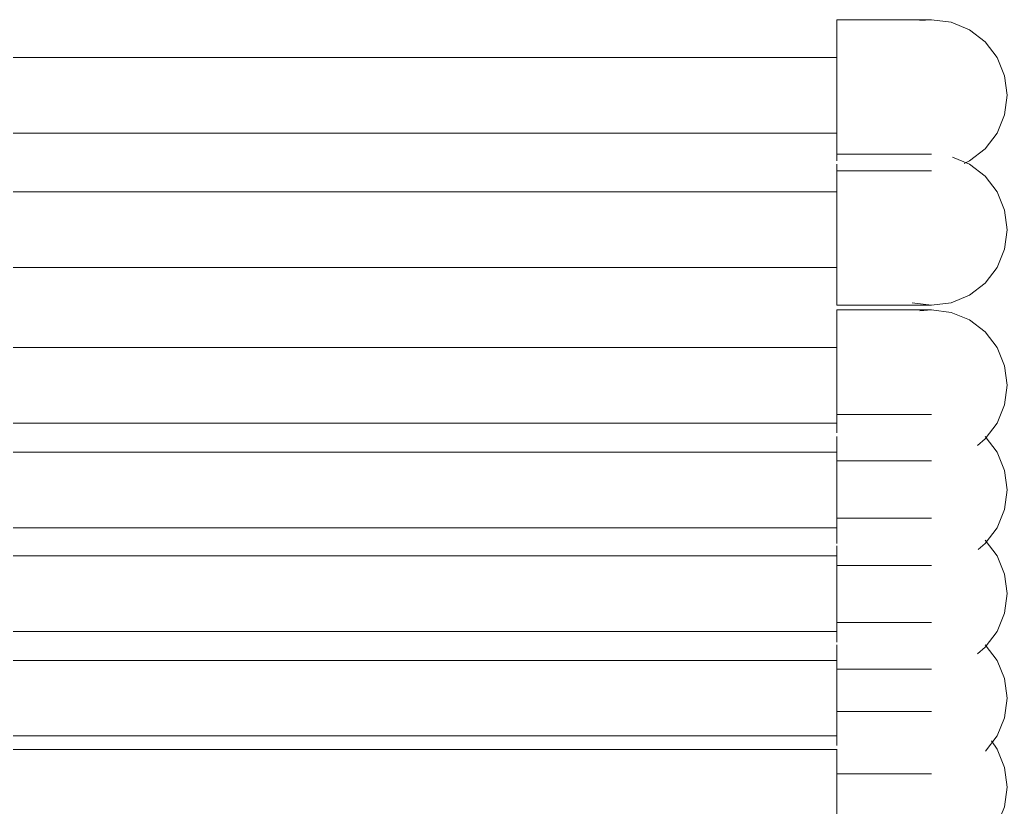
# Model space of a CAD drawing. Header units: millimetres. Extents: x 61345 to 69644, y 9491 to 29385.
# Drawn here: x 65951.27 to 65967.86, y 26810.53 to 26823.77 of the extents above; entities that cross this region are included whole.
import ezdxf

# ---------------------------------------------------------------- set-up
doc = ezdxf.new("R2010")
doc.units = ezdxf.units.MM
doc.layers.add('P-PIPE', color=30, linetype='Continuous', lineweight=18)

# ---------------------------------------------------------------- blocks, each defined once
blk = doc.blocks.new('Coude - Générique - Standard-V20-CVC TERASSE')
at = {"layer": 'P-PIPE'}
for points in [[(-14774.4, 14308.26, 0), (-14774.43, 14308.26, 0), (-14774.5, 14308.26, 0), (-14774.59, 14308.26, 0), (-14774.7, 14308.26, 0), (-14774.84, 14308.26, 0), (-14775, 14308.26, 0), (-14775.19, 14308.26, 0), (-14775.4, 14308.26, 0), (-14775.64, 14308.26, 0), (-14775.9, 14308.26, 0), (-14776.18, 14308.26, 0), (-14776.49, 14308.26, 0), (-14776.81, 14308.26, 0), (-14777.16, 14308.26, 0), (-14777.53, 14308.26, 0), (-14777.92, 14308.26, 0), (-14778.33, 14308.26, 0), (-14778.76, 14308.26, 0), (-14779.21, 14308.26, 0), (-14779.67, 14308.26, 0), (-14780.16, 14308.26, 0), (-14780.65, 14308.26, 0), (-14781.17, 14308.26, 0), (-14781.7, 14308.26, 0), (-14782.24, 14308.26, 0), (-14782.79, 14308.26, 0), (-14783.36, 14308.26, 0), (-14783.94, 14308.26, 0), (-14784.53, 14308.26, 0), (-14785.13, 14308.26, 0), (-14785.73, 14308.26, 0), (-14786.34, 14308.26, 0), (-14786.96, 14308.26, 0), (-14787.59, 14308.26, 0), (-14788.22, 14308.26, 0), (-14788.85, 14308.26, 0), (-14789.49, 14308.26, 0), (-14790.12, 14308.26, 0), (-14790.29, 14308.26, 0)], [(-14764.33, 14303.32, 0), (-14763.38, 14301.91, 0), (-14762.11, 14298.84, 0), (-14761.67, 14295.55, 0)], [(-14790.29, 14295.55, 0), (-14790.29, 14298.84, 0), (-14790.29, 14301.91, 0)], [(-14790.29, 14286.56, 0), (-14790.29, 14289.2, 0), (-14790.29, 14292.26, 0), (-14790.29, 14295.55, 0)], [(-14761.67, 14295.55, 0), (-14762.11, 14292.26, 0), (-14763.38, 14289.2, 0), (-14765.4, 14286.56, 0), (-14767.24, 14285.04, 0)], [(-14790.29, 14282.84, 0), (-14789.66, 14282.84, 0), (-14789.02, 14282.84, 0), (-14788.39, 14282.84, 0), (-14787.76, 14282.84, 0), (-14787.13, 14282.84, 0), (-14786.51, 14282.84, 0), (-14785.9, 14282.84, 0), (-14785.29, 14282.84, 0), (-14784.69, 14282.84, 0), (-14784.1, 14282.84, 0), (-14783.52, 14282.84, 0), (-14782.95, 14282.84, 0), (-14782.39, 14282.84, 0), (-14781.84, 14282.84, 0), (-14781.31, 14282.84, 0), (-14780.79, 14282.84, 0), (-14780.29, 14282.84, 0), (-14779.8, 14282.84, 0), (-14779.33, 14282.84, 0), (-14778.88, 14282.84, 0), (-14778.45, 14282.84, 0), (-14778.03, 14282.84, 0), (-14777.63, 14282.84, 0), (-14777.26, 14282.84, 0), (-14776.91, 14282.84, 0), (-14776.57, 14282.84, 0), (-14776.26, 14282.84, 0), (-14775.97, 14282.84, 0), (-14775.71, 14282.84, 0), (-14775.46, 14282.84, 0), (-14775.25, 14282.84, 0), (-14775.05, 14282.84, 0), (-14774.88, 14282.84, 0), (-14774.74, 14282.84, 0), (-14774.62, 14282.84, 0), (-14774.52, 14282.84, 0), (-14774.45, 14282.84, 0), (-14774.4, 14282.84, 0), (-14774.38, 14282.84, 0)]]:
    blk.add_polyline3d(points, dxfattribs=at)
blk = doc.blocks.new('Coude - Générique - Standard-V21-CVC TERASSE')
at = {"layer": 'P-PIPE'}
for points in [[(-14774.4, 14323.21, 0), (-14774.43, 14323.21, 0), (-14774.5, 14323.21, 0), (-14774.59, 14323.21, 0), (-14774.7, 14323.21, 0), (-14774.84, 14323.21, 0), (-14775, 14323.21, 0), (-14775.19, 14323.21, 0), (-14775.4, 14323.21, 0), (-14775.64, 14323.21, 0), (-14775.9, 14323.21, 0), (-14776.18, 14323.21, 0), (-14776.49, 14323.21, 0), (-14776.81, 14323.21, 0), (-14777.16, 14323.21, 0), (-14777.53, 14323.21, 0), (-14777.92, 14323.21, 0), (-14778.33, 14323.21, 0), (-14778.76, 14323.21, 0), (-14779.21, 14323.21, 0), (-14779.67, 14323.21, 0), (-14780.16, 14323.21, 0), (-14780.65, 14323.21, 0), (-14781.17, 14323.21, 0), (-14781.7, 14323.21, 0), (-14782.24, 14323.21, 0), (-14782.79, 14323.21, 0), (-14783.36, 14323.21, 0), (-14783.94, 14323.21, 0), (-14784.53, 14323.21, 0), (-14785.13, 14323.21, 0), (-14785.73, 14323.21, 0), (-14786.34, 14323.21, 0), (-14786.96, 14323.21, 0), (-14787.59, 14323.21, 0), (-14788.22, 14323.21, 0), (-14788.85, 14323.21, 0), (-14789.49, 14323.21, 0), (-14790.12, 14323.21, 0), (-14790.29, 14323.21, 0)], [(-14790.29, 14310.5, 0), (-14790.29, 14313.79, 0), (-14790.29, 14316.85, 0), (-14790.29, 14319.49, 0)], [(-14765.4, 14319.49, 0), (-14763.38, 14316.85, 0), (-14762.11, 14313.79, 0), (-14761.67, 14310.5, 0)], [(-14790.29, 14302.52, 0), (-14790.29, 14304.15, 0), (-14790.29, 14307.21, 0), (-14790.29, 14310.5, 0)], [(-14761.67, 14310.5, 0), (-14762.11, 14307.21, 0), (-14763.38, 14304.15, 0), (-14765.32, 14301.59, 0)], [(-14790.29, 14297.79, 0), (-14789.66, 14297.79, 0), (-14789.02, 14297.79, 0), (-14788.39, 14297.79, 0), (-14787.76, 14297.79, 0), (-14787.13, 14297.79, 0), (-14786.51, 14297.79, 0), (-14785.9, 14297.79, 0), (-14785.29, 14297.79, 0), (-14784.69, 14297.79, 0), (-14784.1, 14297.79, 0), (-14783.52, 14297.79, 0), (-14782.95, 14297.79, 0), (-14782.39, 14297.79, 0), (-14781.84, 14297.79, 0), (-14781.31, 14297.79, 0), (-14780.79, 14297.79, 0), (-14780.29, 14297.79, 0), (-14779.8, 14297.79, 0), (-14779.33, 14297.79, 0), (-14778.88, 14297.79, 0), (-14778.45, 14297.79, 0), (-14778.03, 14297.79, 0), (-14777.63, 14297.79, 0), (-14777.26, 14297.79, 0), (-14776.91, 14297.79, 0), (-14776.57, 14297.79, 0), (-14776.26, 14297.79, 0), (-14775.97, 14297.79, 0), (-14775.71, 14297.79, 0), (-14775.46, 14297.79, 0), (-14775.25, 14297.79, 0), (-14775.05, 14297.79, 0), (-14774.88, 14297.79, 0), (-14774.74, 14297.79, 0), (-14774.62, 14297.79, 0), (-14774.52, 14297.79, 0), (-14774.45, 14297.79, 0), (-14774.4, 14297.79, 0), (-14774.38, 14297.79, 0)]]:
    blk.add_polyline3d(points, dxfattribs=at)
blk = doc.blocks.new('Coude - Générique - Standard-V22-CVC TERASSE')
at = {"layer": 'P-PIPE'}
for points in [[(-14774.4, 14340.78, 0), (-14774.43, 14340.78, 0), (-14774.5, 14340.78, 0), (-14774.59, 14340.78, 0), (-14774.7, 14340.78, 0), (-14774.84, 14340.78, 0), (-14775, 14340.78, 0), (-14775.19, 14340.78, 0), (-14775.4, 14340.78, 0), (-14775.64, 14340.78, 0), (-14775.9, 14340.78, 0), (-14776.18, 14340.78, 0), (-14776.49, 14340.78, 0), (-14776.81, 14340.78, 0), (-14777.16, 14340.78, 0), (-14777.53, 14340.78, 0), (-14777.92, 14340.78, 0), (-14778.33, 14340.78, 0), (-14778.76, 14340.78, 0), (-14779.21, 14340.78, 0), (-14779.67, 14340.78, 0), (-14780.16, 14340.78, 0), (-14780.65, 14340.78, 0), (-14781.17, 14340.78, 0), (-14781.7, 14340.78, 0), (-14782.24, 14340.78, 0), (-14782.79, 14340.78, 0), (-14783.36, 14340.78, 0), (-14783.94, 14340.78, 0), (-14784.53, 14340.78, 0), (-14785.13, 14340.78, 0), (-14785.73, 14340.78, 0), (-14786.34, 14340.78, 0), (-14786.96, 14340.78, 0), (-14787.59, 14340.78, 0), (-14788.22, 14340.78, 0), (-14788.85, 14340.78, 0), (-14789.49, 14340.78, 0), (-14790.12, 14340.78, 0), (-14790.29, 14340.78, 0)], [(-14790.29, 14328.07, 0), (-14790.29, 14331.36, 0), (-14790.29, 14334.42, 0), (-14790.29, 14336.13, 0)], [(-14765.4, 14337.05, 0), (-14763.38, 14334.42, 0), (-14762.11, 14331.36, 0), (-14761.67, 14328.07, 0)], [(-14790.29, 14319.94, 0), (-14790.29, 14321.71, 0), (-14790.29, 14324.78, 0), (-14790.29, 14328.07, 0)], [(-14761.67, 14328.07, 0), (-14762.11, 14324.78, 0), (-14763.38, 14321.71, 0), (-14765.4, 14319.08, 0), (-14766.66, 14317.98, 0)], [(-14790.29, 14315.36, 0), (-14789.66, 14315.36, 0), (-14789.02, 14315.36, 0), (-14788.39, 14315.36, 0), (-14787.76, 14315.36, 0), (-14787.13, 14315.36, 0), (-14786.51, 14315.36, 0), (-14785.9, 14315.36, 0), (-14785.29, 14315.36, 0), (-14784.69, 14315.36, 0), (-14784.1, 14315.36, 0), (-14783.52, 14315.36, 0), (-14782.95, 14315.36, 0), (-14782.39, 14315.36, 0), (-14781.84, 14315.36, 0), (-14781.31, 14315.36, 0), (-14780.79, 14315.36, 0), (-14780.29, 14315.36, 0), (-14779.8, 14315.36, 0), (-14779.33, 14315.36, 0), (-14778.88, 14315.36, 0), (-14778.45, 14315.36, 0), (-14778.03, 14315.36, 0), (-14777.63, 14315.36, 0), (-14777.26, 14315.36, 0), (-14776.91, 14315.36, 0), (-14776.57, 14315.36, 0), (-14776.26, 14315.36, 0), (-14775.97, 14315.36, 0), (-14775.71, 14315.36, 0), (-14775.46, 14315.36, 0), (-14775.25, 14315.36, 0), (-14775.05, 14315.36, 0), (-14774.88, 14315.36, 0), (-14774.74, 14315.36, 0), (-14774.62, 14315.36, 0), (-14774.52, 14315.36, 0), (-14774.45, 14315.36, 0), (-14774.4, 14315.36, 0), (-14774.38, 14315.36, 0)]]:
    blk.add_polyline3d(points, dxfattribs=at)
blk = doc.blocks.new('Coude - Générique - Standard-V23-CVC TERASSE')
at = {"layer": 'P-PIPE'}
for points in [[(-14774.4, 14358.21, 0), (-14774.43, 14358.21, 0), (-14774.5, 14358.21, 0), (-14774.59, 14358.21, 0), (-14774.7, 14358.21, 0), (-14774.84, 14358.21, 0), (-14775, 14358.21, 0), (-14775.19, 14358.21, 0), (-14775.4, 14358.21, 0), (-14775.64, 14358.21, 0), (-14775.9, 14358.21, 0), (-14776.18, 14358.21, 0), (-14776.49, 14358.21, 0), (-14776.81, 14358.21, 0), (-14777.16, 14358.21, 0), (-14777.53, 14358.21, 0), (-14777.92, 14358.21, 0), (-14778.33, 14358.21, 0), (-14778.76, 14358.21, 0), (-14779.21, 14358.21, 0), (-14779.67, 14358.21, 0), (-14780.16, 14358.21, 0), (-14780.65, 14358.21, 0), (-14781.17, 14358.21, 0), (-14781.7, 14358.21, 0), (-14782.24, 14358.21, 0), (-14782.79, 14358.21, 0), (-14783.36, 14358.21, 0), (-14783.94, 14358.21, 0), (-14784.53, 14358.21, 0), (-14785.13, 14358.21, 0), (-14785.73, 14358.21, 0), (-14786.34, 14358.21, 0), (-14786.96, 14358.21, 0), (-14787.59, 14358.21, 0), (-14788.22, 14358.21, 0), (-14788.85, 14358.21, 0), (-14789.49, 14358.21, 0), (-14790.12, 14358.21, 0), (-14790.29, 14358.21, 0)], [(-14790.29, 14345.5, 0), (-14790.29, 14348.79, 0), (-14790.29, 14351.85, 0), (-14790.29, 14354.49, 0)], [(-14765.4, 14354.49, 0), (-14763.38, 14351.85, 0), (-14762.11, 14348.79, 0), (-14761.67, 14345.5, 0)], [(-14790.29, 14336.51, 0), (-14790.29, 14339.15, 0), (-14790.29, 14342.21, 0), (-14790.29, 14345.5, 0)], [(-14761.67, 14345.5, 0), (-14762.11, 14342.21, 0), (-14763.38, 14339.15, 0), (-14765.4, 14336.51, 0), (-14766.58, 14335.47, 0)], [(-14790.29, 14332.79, 0), (-14789.66, 14332.79, 0), (-14789.02, 14332.79, 0), (-14788.39, 14332.79, 0), (-14787.76, 14332.79, 0), (-14787.13, 14332.79, 0), (-14786.51, 14332.79, 0), (-14785.9, 14332.79, 0), (-14785.29, 14332.79, 0), (-14784.69, 14332.79, 0), (-14784.1, 14332.79, 0), (-14783.52, 14332.79, 0), (-14782.95, 14332.79, 0), (-14782.39, 14332.79, 0), (-14781.84, 14332.79, 0), (-14781.31, 14332.79, 0), (-14780.79, 14332.79, 0), (-14780.29, 14332.79, 0), (-14779.8, 14332.79, 0), (-14779.33, 14332.79, 0), (-14778.88, 14332.79, 0), (-14778.45, 14332.79, 0), (-14778.03, 14332.79, 0), (-14777.63, 14332.79, 0), (-14777.26, 14332.79, 0), (-14776.91, 14332.79, 0), (-14776.57, 14332.79, 0), (-14776.26, 14332.79, 0), (-14775.97, 14332.79, 0), (-14775.71, 14332.79, 0), (-14775.46, 14332.79, 0), (-14775.25, 14332.79, 0), (-14775.05, 14332.79, 0), (-14774.88, 14332.79, 0), (-14774.74, 14332.79, 0), (-14774.62, 14332.79, 0), (-14774.52, 14332.79, 0), (-14774.45, 14332.79, 0), (-14774.4, 14332.79, 0), (-14774.38, 14332.79, 0)]]:
    blk.add_polyline3d(points, dxfattribs=at)
blk = doc.blocks.new('Coude - Générique - Standard-V24-CVC TERASSE')
at = {"layer": 'P-PIPE'}
for points in [[(-14774.38, 14375.79, 0), (-14774.4, 14375.79, 0), (-14774.43, 14375.79, 0), (-14774.5, 14375.79, 0), (-14774.59, 14375.79, 0), (-14774.7, 14375.79, 0), (-14774.84, 14375.79, 0), (-14775, 14375.79, 0), (-14775.19, 14375.79, 0), (-14775.4, 14375.79, 0), (-14775.64, 14375.79, 0), (-14775.9, 14375.79, 0), (-14776.18, 14375.79, 0), (-14776.49, 14375.79, 0), (-14776.81, 14375.79, 0), (-14777.16, 14375.79, 0), (-14777.53, 14375.79, 0), (-14777.92, 14375.79, 0), (-14778.33, 14375.79, 0), (-14778.76, 14375.79, 0), (-14779.21, 14375.79, 0), (-14779.67, 14375.79, 0), (-14780.16, 14375.79, 0), (-14780.65, 14375.79, 0), (-14781.17, 14375.79, 0), (-14781.7, 14375.79, 0), (-14782.24, 14375.79, 0), (-14782.79, 14375.79, 0), (-14783.36, 14375.79, 0), (-14783.94, 14375.79, 0), (-14784.53, 14375.79, 0), (-14785.13, 14375.79, 0), (-14785.73, 14375.79, 0), (-14786.34, 14375.79, 0), (-14786.96, 14375.79, 0), (-14787.59, 14375.79, 0), (-14788.22, 14375.79, 0), (-14788.85, 14375.79, 0), (-14789.49, 14375.79, 0), (-14790.12, 14375.79, 0), (-14790.29, 14375.79, 0)], [(-14790.29, 14363.09, 0), (-14790.29, 14366.37, 0), (-14790.29, 14369.44, 0), (-14790.29, 14372.07, 0), (-14790.29, 14374.09, 0), (-14790.29, 14375.36, 0), (-14790.29, 14375.79, 0), (-14790.29, 14375.36, 0)], [(-14776.35, 14375.64, 0), (-14774.38, 14375.79, 0), (-14771.09, 14375.36, 0), (-14768.03, 14374.09, 0), (-14765.4, 14372.07, 0), (-14763.38, 14369.44, 0), (-14762.11, 14366.37, 0), (-14761.67, 14363.09, 0)], [(-14790.29, 14355.12, 0), (-14790.29, 14356.73, 0), (-14790.29, 14359.8, 0), (-14790.29, 14363.09, 0)], [(-14761.67, 14363.09, 0), (-14762.11, 14359.8, 0), (-14763.38, 14356.73, 0), (-14765.4, 14354.1, 0), (-14766.67, 14352.99, 0)], [(-14790.29, 14350.38, 0), (-14789.66, 14350.38, 0), (-14789.02, 14350.38, 0), (-14788.39, 14350.38, 0), (-14787.76, 14350.38, 0), (-14787.13, 14350.38, 0), (-14786.51, 14350.38, 0), (-14785.9, 14350.38, 0), (-14785.29, 14350.38, 0), (-14784.69, 14350.38, 0), (-14784.1, 14350.38, 0), (-14783.52, 14350.38, 0), (-14782.95, 14350.38, 0), (-14782.39, 14350.38, 0), (-14781.84, 14350.38, 0), (-14781.31, 14350.38, 0), (-14780.79, 14350.38, 0), (-14780.29, 14350.38, 0), (-14779.8, 14350.38, 0), (-14779.33, 14350.38, 0), (-14778.88, 14350.38, 0), (-14778.45, 14350.38, 0), (-14778.03, 14350.38, 0), (-14777.63, 14350.38, 0), (-14777.26, 14350.38, 0), (-14776.91, 14350.38, 0), (-14776.57, 14350.38, 0), (-14776.26, 14350.38, 0), (-14775.97, 14350.38, 0), (-14775.71, 14350.38, 0), (-14775.46, 14350.38, 0), (-14775.25, 14350.38, 0), (-14775.05, 14350.38, 0), (-14774.88, 14350.38, 0), (-14774.74, 14350.38, 0), (-14774.62, 14350.38, 0), (-14774.52, 14350.38, 0), (-14774.45, 14350.38, 0), (-14774.4, 14350.38, 0), (-14774.38, 14350.38, 0)]]:
    blk.add_polyline3d(points, dxfattribs=at)
blk = doc.blocks.new('Coude - Générique - Standard-V75-CVC TERASSE')
at = {"layer": 'P-PIPE'}
for points in [[(-14774.4, 14401.96, 0), (-14774.43, 14401.96, 0), (-14774.5, 14401.96, 0), (-14774.59, 14401.96, 0), (-14774.7, 14401.96, 0), (-14774.84, 14401.96, 0), (-14775, 14401.96, 0), (-14775.19, 14401.96, 0), (-14775.4, 14401.96, 0), (-14775.64, 14401.96, 0), (-14775.9, 14401.96, 0), (-14776.18, 14401.96, 0), (-14776.49, 14401.96, 0), (-14776.81, 14401.96, 0), (-14777.16, 14401.96, 0), (-14777.53, 14401.96, 0), (-14777.92, 14401.96, 0), (-14778.33, 14401.96, 0), (-14778.76, 14401.96, 0), (-14779.21, 14401.96, 0), (-14779.67, 14401.96, 0), (-14780.16, 14401.96, 0), (-14780.65, 14401.96, 0), (-14781.17, 14401.96, 0), (-14781.7, 14401.96, 0), (-14782.24, 14401.96, 0), (-14782.79, 14401.96, 0), (-14783.36, 14401.96, 0), (-14783.94, 14401.96, 0), (-14784.53, 14401.96, 0), (-14785.13, 14401.96, 0), (-14785.73, 14401.96, 0), (-14786.34, 14401.96, 0), (-14786.96, 14401.96, 0), (-14787.59, 14401.96, 0), (-14788.22, 14401.96, 0), (-14788.85, 14401.96, 0), (-14789.49, 14401.96, 0), (-14790.12, 14401.96, 0), (-14790.29, 14401.96, 0)], [(-14770.85, 14401.46, 0), (-14768.03, 14400.26, 0), (-14765.4, 14398.24, 0), (-14763.38, 14395.6, 0), (-14762.11, 14392.54, 0), (-14761.67, 14389.25, 0)], [(-14790.29, 14389.25, 0), (-14790.29, 14392.54, 0), (-14790.29, 14395.6, 0), (-14790.29, 14398.24, 0), (-14790.29, 14400.26, 0)], [(-14790.29, 14378.24, 0), (-14790.29, 14376.97, 0), (-14790.29, 14376.54, 0), (-14790.29, 14376.97, 0), (-14790.29, 14378.24, 0), (-14790.29, 14380.26, 0), (-14790.29, 14382.9, 0), (-14790.29, 14385.96, 0), (-14790.29, 14389.25, 0)], [(-14761.67, 14389.25, 0), (-14762.11, 14385.96, 0), (-14763.38, 14382.9, 0), (-14765.4, 14380.26, 0), (-14768.03, 14378.24, 0), (-14771.09, 14376.97, 0), (-14774.38, 14376.54, 0), (-14777.67, 14376.97, 0)], [(-14790.29, 14376.54, 0), (-14789.66, 14376.54, 0), (-14789.02, 14376.54, 0), (-14788.39, 14376.54, 0), (-14787.76, 14376.54, 0), (-14787.13, 14376.54, 0), (-14786.51, 14376.54, 0), (-14785.9, 14376.54, 0), (-14785.29, 14376.54, 0), (-14784.69, 14376.54, 0), (-14784.1, 14376.54, 0), (-14783.52, 14376.54, 0), (-14782.95, 14376.54, 0), (-14782.39, 14376.54, 0), (-14781.84, 14376.54, 0), (-14781.31, 14376.54, 0), (-14780.79, 14376.54, 0), (-14780.29, 14376.54, 0), (-14779.8, 14376.54, 0), (-14779.33, 14376.54, 0), (-14778.88, 14376.54, 0), (-14778.45, 14376.54, 0), (-14778.03, 14376.54, 0), (-14777.63, 14376.54, 0), (-14777.26, 14376.54, 0), (-14776.91, 14376.54, 0), (-14776.57, 14376.54, 0), (-14776.26, 14376.54, 0), (-14775.97, 14376.54, 0), (-14775.71, 14376.54, 0), (-14775.46, 14376.54, 0), (-14775.25, 14376.54, 0), (-14775.05, 14376.54, 0), (-14774.88, 14376.54, 0), (-14774.74, 14376.54, 0), (-14774.62, 14376.54, 0), (-14774.52, 14376.54, 0), (-14774.45, 14376.54, 0), (-14774.4, 14376.54, 0), (-14774.38, 14376.54, 0)]]:
    blk.add_polyline3d(points, dxfattribs=at)
blk = doc.blocks.new('Coude - Générique - Standard-V76-CVC TERASSE')
at = {"layer": 'P-PIPE'}
for points in [[(-14774.38, 14424.54, 0), (-14774.4, 14424.54, 0), (-14774.43, 14424.54, 0), (-14774.5, 14424.54, 0), (-14774.59, 14424.54, 0), (-14774.7, 14424.54, 0), (-14774.84, 14424.54, 0), (-14775, 14424.54, 0), (-14775.19, 14424.54, 0), (-14775.4, 14424.54, 0), (-14775.64, 14424.54, 0), (-14775.9, 14424.54, 0), (-14776.18, 14424.54, 0), (-14776.49, 14424.54, 0), (-14776.81, 14424.54, 0), (-14777.16, 14424.54, 0), (-14777.53, 14424.54, 0), (-14777.92, 14424.54, 0), (-14778.33, 14424.54, 0), (-14778.76, 14424.54, 0), (-14779.21, 14424.54, 0), (-14779.67, 14424.54, 0), (-14780.16, 14424.54, 0), (-14780.65, 14424.54, 0), (-14781.17, 14424.54, 0), (-14781.7, 14424.54, 0), (-14782.24, 14424.54, 0), (-14782.79, 14424.54, 0), (-14783.36, 14424.54, 0), (-14783.94, 14424.54, 0), (-14784.53, 14424.54, 0), (-14785.13, 14424.54, 0), (-14785.73, 14424.54, 0), (-14786.34, 14424.54, 0), (-14786.96, 14424.54, 0), (-14787.59, 14424.54, 0), (-14788.22, 14424.54, 0), (-14788.85, 14424.54, 0), (-14789.49, 14424.54, 0), (-14790.12, 14424.54, 0), (-14790.29, 14424.54, 0)], [(-14790.29, 14411.84, 0), (-14790.29, 14415.12, 0), (-14790.29, 14418.19, 0), (-14790.29, 14420.82, 0), (-14790.29, 14422.84, 0), (-14790.29, 14424.11, 0), (-14790.29, 14424.54, 0), (-14790.29, 14424.11, 0)], [(-14776.35, 14424.39, 0), (-14774.38, 14424.54, 0), (-14771.09, 14424.11, 0), (-14768.03, 14422.84, 0), (-14765.4, 14420.82, 0), (-14763.38, 14418.19, 0), (-14762.11, 14415.12, 0), (-14761.67, 14411.84, 0)], [(-14790.29, 14400.83, 0), (-14790.29, 14402.85, 0), (-14790.29, 14405.48, 0), (-14790.29, 14408.55, 0), (-14790.29, 14411.84, 0)], [(-14761.67, 14411.84, 0), (-14762.11, 14408.55, 0), (-14763.38, 14405.48, 0), (-14765.4, 14402.85, 0), (-14768.03, 14400.83, 0), (-14768.93, 14400.36, 0)], [(-14790.29, 14399.13, 0), (-14789.66, 14399.13, 0), (-14789.02, 14399.13, 0), (-14788.39, 14399.13, 0), (-14787.76, 14399.13, 0), (-14787.13, 14399.13, 0), (-14786.51, 14399.13, 0), (-14785.9, 14399.13, 0), (-14785.29, 14399.13, 0), (-14784.69, 14399.13, 0), (-14784.1, 14399.13, 0), (-14783.52, 14399.13, 0), (-14782.95, 14399.13, 0), (-14782.39, 14399.13, 0), (-14781.84, 14399.13, 0), (-14781.31, 14399.13, 0), (-14780.79, 14399.13, 0), (-14780.29, 14399.13, 0), (-14779.8, 14399.13, 0), (-14779.33, 14399.13, 0), (-14778.88, 14399.13, 0), (-14778.45, 14399.13, 0), (-14778.03, 14399.13, 0), (-14777.63, 14399.13, 0), (-14777.26, 14399.13, 0), (-14776.91, 14399.13, 0), (-14776.57, 14399.13, 0), (-14776.26, 14399.13, 0), (-14775.97, 14399.13, 0), (-14775.71, 14399.13, 0), (-14775.46, 14399.13, 0), (-14775.25, 14399.13, 0), (-14775.05, 14399.13, 0), (-14774.88, 14399.13, 0), (-14774.74, 14399.13, 0), (-14774.62, 14399.13, 0), (-14774.52, 14399.13, 0), (-14774.45, 14399.13, 0), (-14774.4, 14399.13, 0), (-14774.38, 14399.13, 0)]]:
    blk.add_polyline3d(points, dxfattribs=at)

msp = doc.modelspace()

# ---------------------------------------------------------------- linework, layer by layer
at = {"layer": 'P-PIPE'}
for p, q in [((65965.002, 26823.129), (65835.508, 26823.129)), ((65835.508, 26821.859), (65965.002, 26821.859)), ((65965.002, 26820.871), (65835.508, 26820.871)), ((65835.508, 26819.601), (65965.002, 26819.601)), ((65965.002, 26818.254), (65835.508, 26818.254)), ((65835.508, 26816.984), (65965.002, 26816.984)), ((65965.002, 26816.496), (65835.508, 26816.496)), ((65835.508, 26815.226), (65965.002, 26815.226)), ((65965.002, 26814.753), (65835.508, 26814.753)), ((65835.508, 26813.483), (65965.002, 26813.483)), ((65965.002, 26812.996), (65835.508, 26812.996)), ((65835.508, 26811.726), (65965.002, 26811.726)), ((65965.002, 26811.501), (65835.508, 26811.501))]:
    msp.add_line(p, q, dxfattribs=at)

# ---------------------------------------------------------------- block references
at = {"layer": 'P-PIPE', "xscale": 0.1, "yscale": 0.1, "zscale": 0.1}
for name in ['Coude - Générique - Standard-V76-CVC TERASSE', 'Coude - Générique - Standard-V75-CVC TERASSE', 'Coude - Générique - Standard-V24-CVC TERASSE', 'Coude - Générique - Standard-V23-CVC TERASSE', 'Coude - Générique - Standard-V22-CVC TERASSE', 'Coude - Générique - Standard-V21-CVC TERASSE', 'Coude - Générique - Standard-V20-CVC TERASSE']:
    msp.add_blockref(name, (67444.031, 25381.311), dxfattribs=at)

doc.saveas('drawing.dxf')
